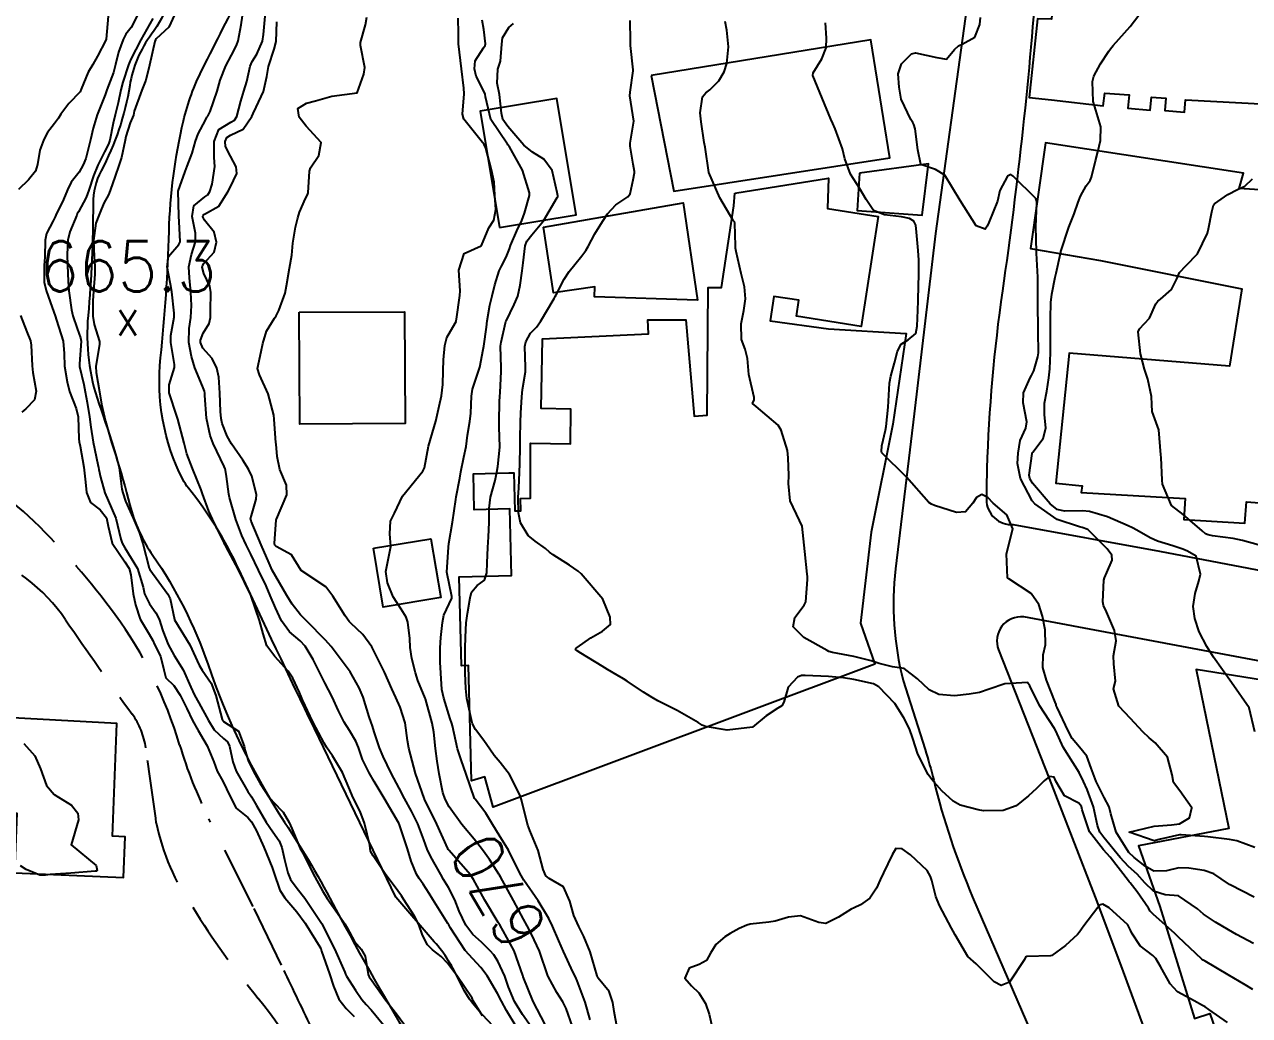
# Model space of a CAD drawing. Header units: metres. Extents: x 298520 to 308411, y 7433745 to 7450750.
# Drawn here: x 300438.7 to 300536, y 7445740.5 to 7445819.2 of the extents above; entities that cross this region are included whole.
import ezdxf
from ezdxf.enums import TextEntityAlignment as Align

# ---------------------------------------------------------------- set-up
doc = ezdxf.new("R2010")
doc.units = ezdxf.units.M
doc.header["$LTSCALE"] = 10
doc.linetypes.add('DASHED', pattern=[0.75, 0.5, -0.25])
for name, color, linetype in [('Cotas', 45, 'Continuous'), ('Curvas de Nivel 1m', 11, 'Continuous'), ('Curvas de Nivel 5m', 15, 'Continuous'), ('Edificações', 30, 'Continuous'), ('Hidrografia', 140, 'Continuous'), ('Pontos Cotados', 45, 'Continuous'), ('Vias Primárias', 230, 'Continuous'), ('Vias Secundárias', 230, 'DASHED')]:
    doc.layers.add(name, color=color, linetype=linetype)
doc.styles.add('Style-STANDARD', font='STANDARD.shx')

# ---------------------------------------------------------------- blocks, each defined once
blk = doc.blocks.new('ELVTXT_15')
at = {"layer": 'Pontos Cotados', "linetype": 'Continuous', "style": 'Style-STANDARD'}
for s, height, p in [('665.3', 4, (0, 4)), ('x', 3, (0, 0))]:
    blk.add_text(s, height=height, dxfattribs=at).set_placement(p, align=Align.MIDDLE_CENTER)

msp = doc.modelspace()

# ---------------------------------------------------------------- linework, layer by layer
at = {"layer": 'Curvas de Nivel 1m', "flags": 128}
for points, elevation in [([(300445.322, 7445819.897), (300445.155, 7445818.06), (300445.142, 7445817.991), (300444.473, 7445816.723), (300444.103, 7445816.07), (300443.729, 7445815.458), (300443.186, 7445814.089), (300443.091, 7445813.878), (300442.213, 7445812.967), (300441.558, 7445812.105), (300441.371, 7445811.804), (300441.062, 7445811.367), (300440.518, 7445810.648), (300440.209, 7445810.118), (300439.908, 7445809.248), (300439.719, 7445808.123), (300439.551, 7445807.592), (300439.011, 7445806.893), (300438.205, 7445806.142)], 669), ([(300447.691, 7445820.032), (300447.152, 7445818.993), (300446.723, 7445818.468), (300446.509, 7445818.046), (300446.151, 7445817.031), (300445.913, 7445816.052), (300445.738, 7445815.429), (300445.226, 7445814.059), (300445.193, 7445813.957), (300445.089, 7445813.649), (300444.441, 7445812.069), (300444.124, 7445811.006), (300443.931, 7445810.077), (300443.547, 7445808.601), (300443.352, 7445808.085), (300443.017, 7445807.515), (300442.391, 7445806.714), (300442.103, 7445806.099), (300441.765, 7445805.328), (300441.16, 7445804.108), (300441.105, 7445803.975), (300440.968, 7445803.638), (300440.436, 7445802.637), (300440.322, 7445802.116), (300440.284, 7445800.772), (300440.25, 7445800.117), (300440.254, 7445798.775), (300440.411, 7445798.115), (300440.889, 7445796.765), (300441.104, 7445796.108), (300441.229, 7445795.755), (300441.759, 7445794.101), (300441.837, 7445793.106), (300441.869, 7445792.1), (300442.065, 7445790.853), (300442.262, 7445790.096), (300442.793, 7445788.755), (300442.936, 7445788.088), (300443.004, 7445786.325), (300443.026, 7445786.086), (300443.101, 7445785.742), (300443.39, 7445784.08), (300443.527, 7445782.883), (300443.606, 7445782.077), (300443.921, 7445781.288), (300444.699, 7445780.707), (300445.182, 7445780.055), (300445.326, 7445779.411), (300445.647, 7445778.05), (300446.648, 7445776.579), (300446.997, 7445776.036), (300447.133, 7445775.538), (300447.301, 7445774.033), (300447.492, 7445773.143), (300447.857, 7445772.027), (300448.581, 7445770.837), (300448.871, 7445770.31), (300449.013, 7445770.013), (300449.479, 7445769.086), (300449.745, 7445768.002), (300449.899, 7445767.362), (300450.53, 7445766.741), (300451.035, 7445765.985), (300451.565, 7445764.921), (300452.027, 7445763.975), (300452.485, 7445763.169), (300452.93, 7445762.416), (300453.2, 7445761.963), (300453.728, 7445760.69), (300453.971, 7445759.955), (300454.441, 7445759.151), (300455.011, 7445757.941), (300455.495, 7445757.015), (300456.406, 7445756.27), (300456.716, 7445755.917), (300457.101, 7445755.207), (300457.697, 7445753.907), (300458.359, 7445752.308), (300458.489, 7445751.898), (300458.956, 7445750.508), (300459.355, 7445749.885), (300460.316, 7445748.77), (300460.965, 7445747.863), (300462.13, 7445746.006), (300462.218, 7445745.851), (300462.281, 7445745.662), (300462.894, 7445743.844), (300463.226, 7445742.862), (300463.656, 7445741.836), (300464.226, 7445741.09), (300464.855, 7445740.456)], 668), ([(300450.593, 7445819.996), (300450.135, 7445819.018), (300449.144, 7445818.095), (300449.075, 7445818.011), (300449.028, 7445817.898), (300448.612, 7445816.018), (300448.31, 7445814.817), (300447.996, 7445814.026), (300447.386, 7445812.345), (300447.327, 7445812.036), (300447.263, 7445811.844), (300447.064, 7445811.417), (300446.741, 7445810.35), (300446.68, 7445810.044), (300446.393, 7445808.683), (300446.181, 7445808.048), (300445.872, 7445807.194), (300445.476, 7445806.055), (300445.34, 7445805.714), (300444.988, 7445805.04), (300444.698, 7445804.343), (300444.585, 7445804.066), (300444.348, 7445803.45), (300444.156, 7445802.072), (300444.207, 7445800.798), (300444.272, 7445800.07), (300444.265, 7445799.418), (300444.154, 7445798.071), (300444.106, 7445797.282), (300444.102, 7445796.072), (300444.218, 7445795.415), (300444.628, 7445794.063), (300444.631, 7445793.844), (300444.346, 7445792.067), (300444.372, 7445791.61), (300444.639, 7445790.063), (300444.798, 7445789.095), (300445.028, 7445788.058), (300445.102, 7445787.735), (300445.589, 7445786.052), (300446.018, 7445784.773), (300446.199, 7445784.045), (300446.414, 7445782.345), (300446.477, 7445782.042), (300446.706, 7445781.391), (300447.304, 7445780.034), (300447.776, 7445778.93), (300448.087, 7445778.026), (300448.59, 7445776.074), (300448.608, 7445776.02), (300448.642, 7445775.951), (300450.072, 7445773.998), (300450.245, 7445773.631), (300450.581, 7445771.99), (300450.593, 7445771.954), (300451.81, 7445769.978), (300452.549, 7445768.35), (300452.79, 7445767.966), (300453.518, 7445766.941), (300453.881, 7445765.95), (300454.388, 7445764.048), (300454.435, 7445763.941), (300454.458, 7445763.906), (300454.492, 7445763.879), (300455.678, 7445763.125), (300456.134, 7445761.925), (300456.18, 7445761.634), (300456.461, 7445760.701), (300456.879, 7445759.916), (300457.392, 7445758.957), (300458.081, 7445757.903), (300458.419, 7445757.512), (300459.222, 7445756.698), (300459.692, 7445755.881), (300459.913, 7445755.393), (300460.387, 7445754.263), (300460.558, 7445753.868), (300460.776, 7445753.467), (300461.577, 7445751.858), (300462.339, 7445750.453), (300462.711, 7445749.846), (300463.732, 7445748.415), (300464.119, 7445747.832), (300464.3, 7445747.501), (300464.887, 7445746.419), (300465.415, 7445745.813), (300465.733, 7445745.264), (300465.983, 7445743.804), (300466.057, 7445743.601), (300466.256, 7445743.311), (300467.358, 7445741.789), (300468.222, 7445740.68), (300468.892, 7445739.773)], 666), ([(300475.05, 7445740.526), (300474.324, 7445741.709), (300474.236, 7445741.925), (300473.023, 7445743.722), (300472.273, 7445744.693), (300471.764, 7445745.223), (300471.074, 7445745.748), (300470.684, 7445746.151), (300470.295, 7445746.919), (300469.996, 7445747.763), (300469.648, 7445748.431), (300468.785, 7445749.775), (300468.611, 7445750.051), (300468.34, 7445750.453), (300467.335, 7445751.79), (300466.367, 7445753.232), (300466.169, 7445753.602), (300466.133, 7445753.804), (300466.102, 7445754.079), (300465.687, 7445755.811), (300465.34, 7445756.744), (300464.781, 7445757.825), (300464.435, 7445758.648), (300463.942, 7445759.835), (300463.139, 7445761.171), (300462.676, 7445761.848), (300462.476, 7445762.173), (300461.573, 7445763.859), (300460.767, 7445765.619), (300460.66, 7445765.869), (300460.526, 7445766.19), (300459.986, 7445767.327), (300459.617, 7445767.884), (300458.56, 7445769.039), (300457.917, 7445769.907), (300457.638, 7445770.854), (300457.333, 7445771.913), (300456.69, 7445773.841), (300456.661, 7445773.92), (300456.615, 7445774.034), (300455.689, 7445775.93), (300454.662, 7445777.81), (300454.61, 7445777.889), (300454.584, 7445777.941), (300454.535, 7445778.072), (300453.608, 7445779.956), (300453.329, 7445780.591), (300452.827, 7445781.968), (300452.799, 7445782.054), (300452.716, 7445782.272), (300452.013, 7445783.977), (300451.581, 7445785.152), (300451.355, 7445785.984), (300450.871, 7445787.9), (300450.843, 7445787.989), (300450.785, 7445788.146), (300450.18, 7445789.996), (300450.18, 7445790.636), (300450.603, 7445791.992), (300450.602, 7445792.225), (300450.294, 7445793.996), (300450.311, 7445794.545), (300450.567, 7445795.993), (300450.577, 7445796.302), (300450.389, 7445797.995), (300450.277, 7445798.629), (300450.018, 7445799.999), (300450.124, 7445800.809), (300450.949, 7445801.755), (300451.026, 7445801.915), (300451.039, 7445801.989), (300450.969, 7445803.593), (300450.937, 7445803.99), (300450.933, 7445804.031), (300450.888, 7445805.991), (300450.903, 7445806.092), (300451.007, 7445806.364), (300451.446, 7445807.558), (300451.612, 7445807.984), (300451.989, 7445809.025), (300452.264, 7445809.978), (300452.472, 7445810.556), (300453.068, 7445811.653), (300453.173, 7445811.866), (300453.229, 7445811.968), (300453.435, 7445812.323), (300453.995, 7445813.956), (300454.23, 7445814.829), (300454.672, 7445815.947), (300455.132, 7445816.806), (300455.515, 7445817.561), (300455.66, 7445817.935), (300455.878, 7445819.211), (300455.995, 7445819.932)], 666), ([(300477.719, 7445739.665), (300476.966, 7445740.932), (300476.557, 7445741.677), (300476.242, 7445742.279), (300475.427, 7445743.693), (300474.934, 7445744.364), (300474.276, 7445745.035), (300473.687, 7445745.716), (300472.5, 7445747.528), (300472.376, 7445747.729), (300472.305, 7445747.851), (300471.111, 7445749.748), (300470.818, 7445750.233), (300470.345, 7445750.97), (300470.023, 7445751.428), (300469.821, 7445751.758), (300469.385, 7445752.786), (300469.101, 7445753.769), (300468.431, 7445755.751), (300468.417, 7445755.78), (300468.403, 7445755.807), (300467.238, 7445757.792), (300466.443, 7445759.13), (300466.052, 7445759.806), (300465.53, 7445760.881), (300465.198, 7445761.819), (300464.994, 7445762.338), (300464.486, 7445763.181), (300464.066, 7445763.834), (300463.616, 7445764.73), (300463.106, 7445765.844), (300462.534, 7445766.969), (300462.088, 7445767.855), (300461.611, 7445768.806), (300460.979, 7445769.866), (300460.577, 7445770.282), (300459.718, 7445771.017), (300459.103, 7445771.892), (300458.924, 7445772.223), (300458.603, 7445772.912), (300458.202, 7445773.904), (300457.868, 7445774.664), (300457.277, 7445775.914), (300456.655, 7445777.171), (300456.281, 7445777.924), (300455.947, 7445778.654), (300455.453, 7445779.932), (300454.965, 7445781.682), (300454.921, 7445781.938), (300454.727, 7445783.332), (300454.632, 7445783.842), (300454.613, 7445783.942), (300454.531, 7445784.148), (300453.655, 7445785.957), (300453.413, 7445786.604), (300453.144, 7445787.965), (300453.005, 7445789.772), (300453.002, 7445789.967), (300452.979, 7445790.132), (300452.818, 7445790.505), (300452.216, 7445791.976), (300451.951, 7445792.87), (300451.735, 7445793.981), (300451.753, 7445795.098), (300451.886, 7445795.98), (300451.937, 7445796.935), (300451.897, 7445797.98), (300451.775, 7445799.12), (300451.739, 7445799.982), (300451.947, 7445800.971), (300452.267, 7445801.977), (300452.26, 7445802.677), (300451.996, 7445803.98), (300452.122, 7445804.843), (300452.997, 7445805.56), (300453.247, 7445805.719), (300453.402, 7445805.964), (300453.593, 7445806.546), (300453.798, 7445807.958), (300453.743, 7445808.672), (300453.746, 7445809.959), (300454.12, 7445810.892), (300455.066, 7445811.482), (300455.367, 7445811.638), (300455.541, 7445811.935), (300455.858, 7445813.159), (300456.107, 7445813.93), (300456.325, 7445814.708), (300456.602, 7445815.925), (300456.76, 7445816.29), (300457.132, 7445816.872), (300457.581, 7445817.913), (300457.667, 7445818.432), (300457.786, 7445819.911)], 667), ([(300536.39, 7445763.076), (300535.936, 7445764.976), (300534.543, 7445766.99), (300533.112, 7445769.005), (300532.576, 7445769.851), (300531.977, 7445771.019), (300531.64, 7445772.061), (300531.503, 7445773.027), (300531.656, 7445774.057), (300531.959, 7445775.02), (300532.082, 7445775.578), (300531.723, 7445777.024), (300531.044, 7445777.412), (300530.668, 7445777.562), (300529.887, 7445777.832), (300528.674, 7445778.216), (300528.077, 7445778.469), (300527.02, 7445779.085), (300526.686, 7445779.264), (300526.346, 7445779.435), (300524.699, 7445780.154), (300523.275, 7445780.553), (300522.705, 7445780.606), (300521.275, 7445780.581), (300520.707, 7445780.733), (300520.143, 7445781.166), (300518.729, 7445782.808), (300518.514, 7445783.182), (300518.472, 7445783.446), (300518.708, 7445785.18), (300518.717, 7445785.217), (300518.754, 7445785.275), (300519.594, 7445786.349), (300519.801, 7445787.17), (300519.7, 7445788.265), (300519.701, 7445789.171), (300519.88, 7445790.107), (300520.033, 7445791.168), (300520.108, 7445791.9), (300520.175, 7445793.167), (300520.175, 7445793.852), (300520.16, 7445795.167), (300520.165, 7445795.886), (300520.2, 7445797.167), (300520.263, 7445797.813), (300520.547, 7445799.164), (300520.612, 7445799.478), (300520.951, 7445801.06), (300520.976, 7445801.136), (300520.981, 7445801.16), (300520.997, 7445801.203), (300521.633, 7445803.15), (300522.035, 7445804.195), (300522.373, 7445805.139), (300522.541, 7445805.596), (300523.012, 7445806.428), (300523.306, 7445806.839), (300523.427, 7445807.126), (300523.74, 7445808.419), (300523.929, 7445809.121), (300524.139, 7445810.032), (300524.16, 7445811.119), (300523.762, 7445812.444), (300523.568, 7445813.125), (300523.513, 7445814.722), (300523.613, 7445815.125), (300524.143, 7445816.105), (300524.798, 7445817.113), (300524.944, 7445817.312), (300525.147, 7445817.56), (300526.487, 7445819.09), (300527.172, 7445819.972)], 677), ([(300448.861, 7445819.715), (300447.923, 7445818.028), (300447.127, 7445816.476), (300446.993, 7445816.173), (300446.945, 7445816.042), (300446.492, 7445814.656), (300446.327, 7445814.048), (300446.12, 7445813.012), (300445.888, 7445812.052), (300445.719, 7445811.397), (300445.449, 7445810.056), (300445.351, 7445809.746), (300445.034, 7445809.135), (300444.51, 7445808.068), (300444.171, 7445807.23), (300443.801, 7445806.078), (300443.577, 7445805.498), (300442.977, 7445804.366), (300442.874, 7445804.192), (300442.827, 7445804.091), (300442.292, 7445802.765), (300442.128, 7445802.098), (300442.057, 7445800.978), (300442.086, 7445800.098), (300442.157, 7445798.855), (300442.21, 7445798.097), (300442.401, 7445796.582), (300442.53, 7445796.094), (300442.868, 7445795.097), (300443.132, 7445794.361), (300443.174, 7445794.085), (300443.045, 7445792.296), (300443.055, 7445792.087), (300443.394, 7445790.657), (300443.504, 7445790.08), (300443.649, 7445789.229), (300443.854, 7445788.074), (300443.955, 7445787.253), (300444.123, 7445786.07), (300444.509, 7445784.291), (300444.548, 7445784.063), (300444.575, 7445783.906), (300444.725, 7445783.288), (300445.07, 7445782.056), (300445.335, 7445781.426), (300445.927, 7445780.048), (300446.34, 7445778.371), (300446.434, 7445778.042), (300446.659, 7445777.676), (300447.642, 7445776.03), (300448.098, 7445774.548), (300448.216, 7445774.024), (300448.605, 7445773.242), (300449.114, 7445772.528), (300449.363, 7445772.008), (300449.68, 7445771.1), (300450.089, 7445769.997), (300450.56, 7445769.13), (300451.279, 7445767.983), (300451.902, 7445766.603), (300452.176, 7445765.973), (300452.514, 7445765.364), (300453.295, 7445763.958), (300453.75, 7445763.215), (300454.479, 7445762.546), (300454.805, 7445762.273), (300454.951, 7445761.943), (300455.214, 7445760.692), (300455.494, 7445759.934), (300456.429, 7445758.337), (300456.699, 7445757.917), (300457.102, 7445757.227), (300457.864, 7445755.905), (300458.395, 7445755.124), (300458.914, 7445754.417), (300459.127, 7445753.889), (300459.333, 7445752.921), (300459.587, 7445751.881), (300459.812, 7445751.342), (300460.34, 7445750.628), (300460.945, 7445749.864), (300462.267, 7445747.887), (300462.29, 7445747.85), (300462.303, 7445747.831), (300463.305, 7445745.84), (300464.121, 7445743.975), (300464.177, 7445743.831), (300464.26, 7445743.666), (300464.974, 7445742.549), (300465.478, 7445741.811), (300465.829, 7445741.406), (300466.225, 7445740.984), (300467.191, 7445739.79)], 667), ([(300478.928, 7445739.653), (300478.222, 7445740.615), (300477.6, 7445741.666), (300477.13, 7445742.791), (300476.819, 7445743.674), (300476.275, 7445744.865), (300475.948, 7445745.353), (300475.658, 7445745.689), (300474.967, 7445746.377), (300474.296, 7445746.973), (300473.729, 7445747.716), (300473.212, 7445748.829), (300472.87, 7445749.725), (300472.343, 7445750.705), (300471.962, 7445751.348), (300471.74, 7445751.736), (300470.962, 7445753.149), (300470.666, 7445753.747), (300470.384, 7445754.482), (300469.912, 7445755.757), (300469.42, 7445756.771), (300468.867, 7445757.773), (300468.435, 7445758.585), (300467.804, 7445759.786), (300467.157, 7445761.102), (300466.872, 7445761.796), (300466.485, 7445762.99), (300466.291, 7445763.603), (300466.214, 7445763.804), (300466.053, 7445764.254), (300465.585, 7445765.814), (300465.267, 7445766.556), (300464.543, 7445767.83), (300463.023, 7445769.846), (300462.578, 7445770.352), (300461.092, 7445771.865), (300460.598, 7445772.37), (300459.934, 7445773.208), (300459.525, 7445773.886), (300458.635, 7445775.392), (300458.359, 7445775.903), (300458.105, 7445776.449), (300457.481, 7445777.912), (300456.691, 7445779.809), (300456.647, 7445779.92), (300456.637, 7445779.977), (300456.696, 7445780.24), (300457.08, 7445781.545), (300457.104, 7445781.916), (300456.727, 7445783.376), (300456.474, 7445783.923), (300456.022, 7445784.649), (300455.127, 7445785.936), (300454.769, 7445786.553), (300454.377, 7445787.544), (300454.29, 7445787.947), (300454.235, 7445788.504), (300454.183, 7445789.949), (300454.114, 7445791.239), (300453.965, 7445791.953), (300453.586, 7445792.705), (300452.849, 7445793.539), (300452.657, 7445793.972), (300452.654, 7445794.174), (300452.864, 7445794.73), (300453.341, 7445795.498), (300453.44, 7445795.962), (300453.446, 7445796.519), (300453.471, 7445797.961), (300453.391, 7445798.446), (300452.918, 7445799.463), (300452.796, 7445799.971), (300452.813, 7445800.083), (300452.927, 7445800.269), (300453.742, 7445801.157), (300453.931, 7445801.955), (300453.742, 7445802.739), (300452.97, 7445803.688), (300452.85, 7445803.971), (300452.862, 7445804.084), (300452.976, 7445804.168), (300454.12, 7445804.819), (300454.839, 7445805.942), (300455.007, 7445806.303), (300455.556, 7445807.396), (300455.492, 7445807.935), (300455.031, 7445808.782), (300454.649, 7445809.555), (300454.617, 7445809.946), (300454.739, 7445810.253), (300455.05, 7445810.44), (300456.05, 7445810.938), (300456.733, 7445811.923), (300456.832, 7445812.166), (300457.081, 7445812.683), (300457.652, 7445813.912), (300457.92, 7445815.098), (300458.05, 7445815.906), (300458.505, 7445817.268), (300458.668, 7445817.897), (300458.72, 7445819.459)], 668), ([(300480.041, 7445739.816), (300479.087, 7445741.651), (300478.297, 7445743.625), (300478.286, 7445743.66), (300478.264, 7445743.729), (300477.561, 7445745.667), (300476.709, 7445747.266), (300476.457, 7445747.678), (300476.307, 7445747.933), (300475.24, 7445749.696), (300474.912, 7445750.275), (300474.349, 7445751.333), (300474.092, 7445751.713), (300472.372, 7445753.659), (300472.326, 7445753.73), (300472.289, 7445753.816), (300471.419, 7445755.74), (300470.458, 7445757.714), (300470.44, 7445757.75), (300470.424, 7445757.792), (300469.725, 7445759.761), (300469.474, 7445760.775), (300469.207, 7445761.769), (300469.097, 7445762.389), (300468.925, 7445763.774), (300468.512, 7445765.027), (300468.159, 7445765.784), (300467.845, 7445766.471), (300467.266, 7445767.793), (300466.565, 7445769.247), (300466.256, 7445769.805), (300465.556, 7445770.789), (300464.592, 7445771.7), (300464.464, 7445771.831), (300464.149, 7445772.283), (300463.175, 7445773.844), (300462.624, 7445774.573), (300460.643, 7445775.87), (300459.887, 7445777.113), (300458.662, 7445777.775), (300458.565, 7445777.901), (300458.531, 7445778.035), (300458.672, 7445779.9), (300458.677, 7445779.916), (300458.693, 7445779.957), (300459.527, 7445781.888), (300459.488, 7445782.656), (300458.967, 7445783.896), (300458.748, 7445784.933), (300458.665, 7445785.901), (300458.654, 7445786.011), (300458.514, 7445787.903), (300458.48, 7445788.21), (300458.036, 7445789.908), (300457.335, 7445791.406), (300457.185, 7445791.916), (300457.485, 7445793.275), (300457.606, 7445793.912), (300457.9, 7445794.877), (300458.532, 7445795.904), (300458.675, 7445796.112), (300458.889, 7445796.529), (300459.382, 7445797.893), (300459.498, 7445798.481), (300459.736, 7445799.888), (300459.903, 7445800.92), (300459.995, 7445801.884), (300460.215, 7445803.131), (300460.38, 7445803.876), (300460.511, 7445804.344), (300460.996, 7445805.422), (300461.158, 7445805.711), (300461.207, 7445805.868), (300461.306, 7445807.581), (300461.393, 7445807.866), (300462.064, 7445808.829), (300462.242, 7445809.858), (300461.062, 7445811.156), (300460.488, 7445811.876), (300460.385, 7445812.571), (300461.084, 7445812.981), (300461.785, 7445813.164), (300463.09, 7445813.554), (300465.093, 7445813.82), (300465.631, 7445815.292), (300465.712, 7445815.814), (300465.377, 7445817.58), (300465.377, 7445817.818), (300465.767, 7445819.203), (300465.881, 7445819.813)], 669), ([(300483.614, 7445740.201), (300483.211, 7445741.6), (300482.566, 7445743.291), (300482.429, 7445743.608), (300482.258, 7445743.964), (300481.477, 7445745.622), (300481.129, 7445746.465), (300480.621, 7445747.635), (300480.312, 7445748.257), (300479.486, 7445749.648), (300478.349, 7445751.295), (300478.119, 7445751.662), (300477.866, 7445752.156), (300477.109, 7445753.673), (300476.391, 7445754.865), (300475.886, 7445755.688), (300475.332, 7445756.616), (300474.467, 7445757.709), (300474.424, 7445757.784), (300473.757, 7445759.717), (300473.348, 7445760.837), (300473.066, 7445761.724), (300472.672, 7445763.547), (300472.625, 7445763.729), (300472.498, 7445764.096), (300471.98, 7445765.735), (300471.832, 7445766.435), (300471.737, 7445767.738), (300471.697, 7445768.598), (300471.691, 7445769.739), (300471.753, 7445770.567), (300471.874, 7445771.737), (300471.997, 7445772.338), (300472.612, 7445773.683), (300472.623, 7445773.719), (300472.614, 7445773.82), (300472.235, 7445775.734), (300472.244, 7445776.137), (300472.36, 7445777.733), (300472.385, 7445778.013), (300472.683, 7445779.73), (300472.928, 7445781.509), (300472.966, 7445781.727), (300473.244, 7445783.209), (300473.335, 7445783.724), (300473.581, 7445784.891), (300473.752, 7445785.72), (300473.876, 7445786.615), (300474.048, 7445787.717), (300474.13, 7445788.376), (300474.179, 7445789.716), (300474.253, 7445790.273), (300474.74, 7445791.701), (300474.836, 7445792.014), (300475.112, 7445793.436), (300475.149, 7445793.697), (300475.364, 7445795.207), (300475.438, 7445795.694), (300475.646, 7445796.942), (300475.823, 7445797.691), (300476.045, 7445798.555), (300476.39, 7445799.685), (300476.559, 7445800.053), (300476.939, 7445800.764), (300477.197, 7445801.43), (300477.273, 7445801.677), (300477.782, 7445802.855), (300478.178, 7445803.668), (300478.383, 7445804.262), (300478.785, 7445805.662), (300478.799, 7445805.859), (300478.22, 7445807.668), (300477.204, 7445809.515), (300477.079, 7445809.68), (300477.044, 7445809.723), (300475.709, 7445811.694), (300475.299, 7445813.49), (300475.261, 7445813.698), (300475.096, 7445814.058), (300474.545, 7445815.146), (300474.42, 7445815.71), (300474.484, 7445816.348), (300475.138, 7445817.377), (300475.276, 7445817.564), (300475.293, 7445817.698), (300475.154, 7445818.85), (300475.041, 7445819.581)], 671), ([(300485.751, 7445739.567), (300485.508, 7445740.853), (300485.401, 7445741.572), (300485.117, 7445742.452), (300484.252, 7445743.494), (300484.193, 7445743.591), (300484.161, 7445743.684), (300483.594, 7445745.597), (300483.092, 7445746.804), (300482.708, 7445747.606), (300482.316, 7445748.479), (300482.002, 7445749.615), (300481.49, 7445750.769), (300480.351, 7445751.411), (300480.096, 7445751.643), (300479.868, 7445752.135), (300479.481, 7445753.649), (300478.825, 7445755.227), (300478.646, 7445755.658), (300478.412, 7445756.583), (300478.164, 7445757.663), (300478.025, 7445758.068), (300477.189, 7445759.673), (300476.463, 7445760.646), (300475.981, 7445761.201), (300475.629, 7445761.693), (300475.168, 7445762.387), (300474.488, 7445763.259), (300474.274, 7445763.712), (300474.177, 7445764.034), (300473.807, 7445765.717), (300473.733, 7445766.516), (300473.691, 7445767.719), (300473.674, 7445768.601), (300473.683, 7445769.719), (300473.703, 7445770.598), (300473.755, 7445771.718), (300473.86, 7445772.458), (300474.066, 7445773.715), (300474.174, 7445774.16), (300474.628, 7445774.699), (300475.218, 7445775.118), (300475.409, 7445775.699), (300475.434, 7445776.482), (300475.486, 7445777.698), (300475.54, 7445778.566), (300475.597, 7445779.696), (300475.596, 7445780.8), (300475.7, 7445781.695), (300476.063, 7445783.027), (300476.202, 7445783.688), (300476.286, 7445784.14), (300476.419, 7445785.685), (300476.387, 7445787.294), (300476.385, 7445787.686), (300476.403, 7445789.29), (300476.434, 7445789.686), (300476.467, 7445790.024), (300476.542, 7445791.683), (300476.544, 7445791.975), (300476.493, 7445793.684), (300476.525, 7445794.016), (300476.881, 7445795.535), (300476.914, 7445795.648), (300476.927, 7445795.68), (300477.57, 7445796.999), (300477.85, 7445797.671), (300478.055, 7445798.525), (300478.202, 7445799.667), (300478.291, 7445800.308), (300478.452, 7445801.665), (300478.581, 7445802.039), (300478.962, 7445802.532), (300479.889, 7445803.646), (300480.992, 7445805.497), (300481.039, 7445805.583), (300481.045, 7445805.629), (300480.997, 7445805.898), (300480.581, 7445807.637), (300479.939, 7445808.553), (300479.037, 7445809.087), (300478.349, 7445809.667), (300477.065, 7445811.127), (300476.683, 7445811.684), (300476.567, 7445812.197), (300476.413, 7445813.687), (300476.214, 7445814.576), (300476.266, 7445815.688), (300476.482, 7445816.327), (300476.595, 7445817.685), (300476.65, 7445818.183), (300477.156, 7445818.997), (300477.525, 7445819.31)], 672), ([(300536.249, 7445742.617), (300535.629, 7445742.976), (300534.265, 7445743.779), (300532.445, 7445744.853), (300532.282, 7445744.948), (300532.184, 7445745.021), (300530.3, 7445746.794), (300530.045, 7445747.043), (300528.318, 7445748.599), (300528.094, 7445748.837), (300527.947, 7445749.066), (300527.06, 7445750.361), (300526.496, 7445751.088), (300526.427, 7445751.163), (300526.354, 7445751.242), (300524.906, 7445753.105), (300524.382, 7445753.703), (300523.265, 7445755.121), (300522.678, 7445756.87), (300522.617, 7445757.128), (300522.426, 7445757.408), (300521.283, 7445757.998), (300520.596, 7445759.158), (300520.448, 7445759.471), (300520.091, 7445759.52), (300519.653, 7445759.168), (300519.043, 7445758.567), (300518.431, 7445757.976), (300517.446, 7445757.195), (300516.419, 7445756.825), (300514.842, 7445756.802), (300514.419, 7445756.864), (300512.984, 7445757.244), (300512.426, 7445757.552), (300511.547, 7445758.377), (300510.746, 7445759.275), (300510.449, 7445759.679), (300509.635, 7445761.288), (300509.234, 7445762.544), (300508.958, 7445763.295), (300508.506, 7445764.188), (300507.798, 7445765.307), (300506.536, 7445766.652), (300506.099, 7445766.887), (300504.542, 7445767.217), (300503.735, 7445767.358), (300502.544, 7445767.473), (300500.685, 7445767.539), (300500.544, 7445767.551), (300500.398, 7445767.548), (300500.065, 7445767.405), (300499.321, 7445766.626), (300498.988, 7445765.415), (300498.816, 7445765.12), (300498.516, 7445764.945), (300497.585, 7445764.351), (300496.493, 7445763.44), (300494.49, 7445763.196), (300492.776, 7445763.487), (300492.495, 7445763.608), (300492.183, 7445763.809), (300490.511, 7445764.751), (300488.985, 7445765.535), (300488.525, 7445765.791), (300487.849, 7445766.227), (300486.538, 7445767.083), (300486.244, 7445767.269), (300485.745, 7445767.572), (300484.993, 7445768.029), (300484.553, 7445768.295), (300482.855, 7445769.321), (300482.571, 7445769.491), (300482.448, 7445769.611), (300482.483, 7445769.701), (300482.575, 7445769.771), (300483.66, 7445770.521), (300484.588, 7445771.058), (300485.222, 7445771.581), (300485.183, 7445772.165), (300484.613, 7445773.59), (300482.902, 7445775.607), (300482.645, 7445775.836), (300481.97, 7445776.296), (300480.658, 7445777.118), (300480.37, 7445777.344), (300480.055, 7445777.639), (300479.232, 7445778.215), (300478.673, 7445778.668), (300478.06, 7445779.666), (300477.917, 7445780.446), (300477.897, 7445781.668), (300477.936, 7445782.452), (300478.006, 7445783.667), (300478.024, 7445784.387), (300478.054, 7445785.667), (300478.053, 7445786.385), (300478.063, 7445787.667), (300478.089, 7445788.368), (300478.168, 7445789.666), (300478.23, 7445790.248), (300478.46, 7445791.664), (300478.473, 7445792.027), (300478.426, 7445793.664), (300478.494, 7445794.028), (300478.869, 7445794.731), (300479.336, 7445795.193), (300479.661, 7445795.648), (300480.753, 7445797.484), (300480.836, 7445797.631), (300480.904, 7445797.774), (300481.538, 7445799.003), (300481.947, 7445799.62), (300482.377, 7445800.17), (300482.942, 7445800.865), (300483.267, 7445801.288), (300483.447, 7445801.605), (300483.978, 7445802.61), (300484.588, 7445803.586), (300484.979, 7445804.197), (300485.641, 7445804.919), (300486.589, 7445805.564), (300486.779, 7445805.779), (300487.013, 7445806.9), (300487.118, 7445807.463), (300487.117, 7445807.559), (300487.029, 7445808.15), (300486.791, 7445809.563), (300486.787, 7445809.822), (300487.073, 7445811.56), (300486.757, 7445813.563), (300486.79, 7445813.869), (300487.034, 7445815.561), (300487.033, 7445815.642), (300486.813, 7445817.563), (300486.803, 7445817.907), (300486.782, 7445819.564)], 673), ([(300536.296, 7445746.269), (300534.948, 7445746.984), (300534.307, 7445747.358), (300533.273, 7445747.966), (300532.319, 7445748.599), (300531.834, 7445749.025), (300530.338, 7445750.036), (300529.273, 7445750.116), (300528.343, 7445750.426), (300527.67, 7445751.07), (300527.039, 7445751.76), (300526.366, 7445752.38), (300525.712, 7445753.097), (300524.396, 7445754.675), (300524.077, 7445755.113), (300523.906, 7445755.617), (300523.585, 7445757.118), (300523.076, 7445758.484), (300522.792, 7445759.127), (300522.453, 7445759.831), (300521.625, 7445761.143), (300521.177, 7445761.846), (300520.587, 7445763.159), (300520.496, 7445763.334), (300519.291, 7445765.172), (300518.538, 7445766.728), (300518.353, 7445766.995), (300516.54, 7445766.884), (300515.308, 7445766.45), (300514.533, 7445766.193), (300513.714, 7445766.055), (300512.53, 7445765.925), (300511.307, 7445766.045), (300510.534, 7445766.395), (300509.603, 7445767.289), (300508.551, 7445768.1), (300507.625, 7445768.237), (300506.555, 7445768.491), (300505.923, 7445768.696), (300504.56, 7445769.04), (300502.86, 7445769.367), (300502.564, 7445769.444), (300502.416, 7445769.522), (300500.58, 7445770.567), (300499.723, 7445771.409), (300499.852, 7445772.156), (300500.61, 7445773.116), (300500.742, 7445773.398), (300500.861, 7445775.176), (300500.859, 7445775.397), (300500.844, 7445775.596), (300500.663, 7445777.4), (300500.438, 7445779.402), (300500.231, 7445779.863), (300499.489, 7445781.412), (300499.362, 7445782.778), (300499.395, 7445783.413), (300499.343, 7445784.826), (300499.286, 7445785.415), (300498.779, 7445787.022), (300498.534, 7445787.422), (300496.798, 7445788.901), (300496.505, 7445789.15), (300496.62, 7445789.443), (300496.628, 7445789.621), (300496.21, 7445791.449), (300496.108, 7445792.714), (300495.918, 7445793.454), (300495.63, 7445794.228), (300495.608, 7445795.459), (300495.821, 7445796.524), (300495.952, 7445797.454), (300495.853, 7445798.397), (300495.592, 7445799.46), (300495.21, 7445801.205), (300495.158, 7445801.467), (300495.137, 7445801.65), (300495.083, 7445803.468), (300495.06, 7445803.555), (300494.975, 7445803.679), (300493.9, 7445805.481), (300493.023, 7445807.49), (300492.733, 7445809.493), (300492.672, 7445809.871), (300492.409, 7445811.497), (300492.35, 7445812.228), (300492.528, 7445813.496), (300492.79, 7445813.799), (300493.098, 7445814.042), (300493.824, 7445814.765), (300494.258, 7445815.479), (300494.449, 7445816.151), (300494.587, 7445817.468), (300494.46, 7445818.774), (300494.334, 7445819.472)], 674), ([(300536.386, 7445753.871), (300534.964, 7445754.414), (300534.396, 7445754.518), (300532.674, 7445754.741), (300532.399, 7445754.769), (300530.542, 7445754.898), (300530.401, 7445754.894), (300528.907, 7445754.543), (300528.393, 7445754.406), (300526.403, 7445755.09), (300528.408, 7445755.584), (300529.783, 7445755.673), (300530.41, 7445755.775), (300531.2, 7445756.247), (300531.401, 7445757.03), (300530.436, 7445758.393), (300529.933, 7445759.045), (300529.834, 7445759.664), (300529.448, 7445761.05), (300528.484, 7445762.188), (300528.005, 7445762.585), (300527.509, 7445763.075), (300526.508, 7445764.118), (300525.59, 7445765.099), (300525.166, 7445766.474), (300525.329, 7445767.102), (300525.202, 7445768.458), (300525.159, 7445769.104), (300525.382, 7445770.301), (300525.254, 7445771.103), (300524.608, 7445772.591), (300524.386, 7445773.112), (300524.327, 7445773.403), (300524.401, 7445775.112), (300524.447, 7445775.301), (300524.642, 7445775.723), (300525.057, 7445776.706), (300525.038, 7445777.106), (300524.668, 7445777.603), (300523.124, 7445779.126), (300522.685, 7445779.302), (300522.478, 7445779.342), (300520.694, 7445779.926), (300518.92, 7445781.178), (300518.715, 7445781.416), (300517.776, 7445783.19), (300517.556, 7445784.381), (300517.589, 7445785.192), (300517.763, 7445786.195), (300518.207, 7445787.186), (300518.284, 7445787.689), (300518.008, 7445789.188), (300518.026, 7445789.977), (300518.551, 7445791.183), (300518.656, 7445791.361), (300518.839, 7445791.742), (300519.169, 7445792.858), (300519.203, 7445793.177), (300519.187, 7445794.859), (300519.187, 7445795.177), (300519.167, 7445796.909), (300519.166, 7445797.177), (300519.167, 7445798.931), (300519.163, 7445799.178), (300519.058, 7445801.072), (300519.054, 7445801.179), (300518.993, 7445803.159), (300518.996, 7445803.18), (300519.076, 7445805.095), (300519.075, 7445805.179), (300518.997, 7445805.419), (300517.213, 7445807.198), (300517.024, 7445807.313), (300516.749, 7445807.204), (300516.15, 7445806.068), (300515.954, 7445805.216), (300515.256, 7445803.506), (300515.124, 7445803.228), (300514.97, 7445802.98), (300514.275, 7445803.237), (300512.993, 7445805.25), (300511.77, 7445807.263), (300511.028, 7445807.731), (300509.876, 7445808.132), (300509.632, 7445809.291), (300509.405, 7445810.957), (300509.317, 7445811.296), (300509.242, 7445811.465), (300509.077, 7445811.699), (300508.298, 7445813.308), (300508.154, 7445814.258), (300508.057, 7445815.311), (300508.323, 7445816.11), (300509.137, 7445816.901), (300509.437, 7445816.997), (300511.133, 7445816.623), (300511.916, 7445816.477), (300512.54, 7445817.256), (300512.862, 7445817.536), (300513.147, 7445817.671), (300514.156, 7445818.237), (300514.562, 7445819.236), (300514.598, 7445819.806)], 676), ([(300536.672, 7445777.922), (300535.409, 7445778.249), (300534.677, 7445778.429), (300533.043, 7445778.643), (300532.68, 7445778.706), (300532.465, 7445778.798), (300532.199, 7445779.017), (300530.702, 7445780.323), (300529.765, 7445781.049), (300529.063, 7445782.723), (300529.04, 7445783.057), (300528.951, 7445784.858), (300528.94, 7445785.058), (300528.783, 7445787.06), (300528.242, 7445788.513), (300528.212, 7445789.069), (300528.187, 7445789.694), (300527.889, 7445791.074), (300527.635, 7445791.872), (300527.327, 7445793.075), (300527.117, 7445794.831), (300527.246, 7445795.076), (300528.024, 7445795.93), (300528.527, 7445797.064), (300528.693, 7445797.274), (300528.906, 7445797.413), (300529.764, 7445798.202), (300530.202, 7445799.047), (300530.421, 7445799.555), (300530.939, 7445800.107), (300531.84, 7445801.027), (300532.628, 7445802.673), (300532.713, 7445803.014), (300532.986, 7445804.35), (300533.115, 7445804.886), (300533.204, 7445805.008), (300534.262, 7445805.74), (300535.01, 7445806.127), (300535.592, 7445806.407), (300536.204, 7445806.972)], 678), ([(300438.358, 7445796.138), (300438.863, 7445794.834), (300439.145, 7445794.127), (300439.197, 7445793.779), (300439.279, 7445792.126), (300439.354, 7445791.598), (300439.602, 7445790.122), (300439.483, 7445789.443), (300438.792, 7445788.719), (300438.479, 7445788.443)], 669), ([(300438.616, 7445762.138), (300439.49, 7445761.151), (300439.951, 7445760.118), (300440.433, 7445758.812), (300441.048, 7445758.104), (300442.414, 7445757.239), (300442.925, 7445756.599), (300442.979, 7445756.081), (300442.383, 7445754.09), (300444.359, 7445752.455), (300444.452, 7445752.059), (300444.404, 7445752.008), (300444.352, 7445752.003), (300444.292, 7445752), (300442.35, 7445751.84), (300440.709, 7445751.746), (300440.349, 7445751.695), (300439.911, 7445751.679), (300438.805, 7445752.133), (300438.357, 7445752.425)], 669), ([(300534.218, 7445739.982), (300532.746, 7445741.012), (300532.44, 7445741.222), (300532.236, 7445741.342), (300531.572, 7445741.694), (300530.247, 7445742.431), (300529.658, 7445743.046), (300528.895, 7445744.433), (300528.524, 7445745.058), (300528.285, 7445745.314), (300527.291, 7445746.073), (300526.625, 7445747.085), (300526.527, 7445747.308), (300526.309, 7445747.731), (300524.815, 7445749.105), (300524.327, 7445749.387), (300524.106, 7445749.333), (300523.917, 7445749.116), (300522.827, 7445747.651), (300522.439, 7445747.138), (300522.301, 7445746.984), (300521.351, 7445746.091), (300520.284, 7445745.312), (300520.164, 7445745.281), (300518.283, 7445745.238), (300518.194, 7445745.181), (300518.094, 7445744.996), (300516.914, 7445743.2), (300516.25, 7445742.924), (300515.702, 7445743.216), (300514.274, 7445744.637), (300513.601, 7445745.237), (300512.586, 7445746.961), (300512.437, 7445747.249), (300512.306, 7445747.483), (300511.36, 7445749.265), (300511.062, 7445749.991), (300510.744, 7445751.274), (300510.649, 7445751.568), (300510.361, 7445752.05), (300509.048, 7445753.293), (300508.38, 7445753.784), (300507.88, 7445753.808), (300507.579, 7445753.312), (300506.909, 7445751.872), (300506.64, 7445751.326), (300506.346, 7445750.662), (300505.806, 7445749.868), (300505.084, 7445749.342), (300504.574, 7445749.103), (300504.327, 7445748.984), (300503.318, 7445748.36), (300502.31, 7445747.847), (300501.761, 7445747.929), (300500.319, 7445748.446), (300499.368, 7445748.358), (300498.312, 7445748.038), (300497.793, 7445747.946), (300496.308, 7445747.783), (300496.042, 7445747.718), (300495.429, 7445747.459), (300494.721, 7445747.043), (300494.296, 7445746.779), (300493.583, 7445746.184), (300493.166, 7445745.481), (300492.84, 7445744.919), (300492.269, 7445744.593), (300491.466, 7445744.301), (300491.129, 7445743.507), (300491.647, 7445742.899), (300492.241, 7445742.339), (300492.764, 7445741.485), (300493.056, 7445740.651), (300493.323, 7445739.479)], 672)]:
    msp.add_lwpolyline(points, dxfattribs=dict(at, elevation=elevation))
at = {"layer": 'Curvas de Nivel 5m', "flags": 128}
for points, elevation in [([(300482.214, 7445739.673), (300481.711, 7445741.101), (300481.436, 7445741.622), (300480.967, 7445742.356), (300480.279, 7445743.64), (300480.254, 7445743.705), (300479.587, 7445745.647), (300478.946, 7445747.004), (300478.596, 7445747.657), (300478.311, 7445748.189), (300477.509, 7445749.668), (300476.482, 7445751.548), (300476.406, 7445751.679), (300476.354, 7445751.771), (300475.6, 7445752.926), (300475.049, 7445753.7), (300474.386, 7445754.552), (300473.424, 7445755.72), (300472.417, 7445757.108), (300472.099, 7445757.733), (300471.916, 7445758.25), (300471.602, 7445759.739), (300471.468, 7445760.735), (300471.326, 7445761.741), (300471.18, 7445763.049), (300471.062, 7445763.744), (300470.522, 7445765.695), (300470.5, 7445765.75), (300469.926, 7445767.149), (300469.723, 7445767.762), (300469.432, 7445768.895), (300469.323, 7445769.769), (300469.284, 7445770.474), (300469.123, 7445771.772), (300469.003, 7445772.18), (300468.603, 7445772.807), (300467.973, 7445773.786), (300467.514, 7445774.907), (300467.373, 7445775.793), (300467.58, 7445776.865), (300467.773, 7445777.789), (300467.69, 7445778.778), (300467.739, 7445779.79), (300468.055, 7445780.431), (300468.713, 7445781.78), (300470.322, 7445783.756), (300470.451, 7445784.04), (300470.763, 7445785.75), (300471.228, 7445787.296), (300471.336, 7445787.744), (300471.613, 7445788.923), (300471.798, 7445789.74), (300471.9, 7445790.656), (300471.929, 7445791.739), (300471.969, 7445792.612), (300472.065, 7445793.738), (300472.217, 7445794.382), (300472.88, 7445795.529), (300472.953, 7445795.658), (300472.975, 7445795.729), (300472.998, 7445795.843), (300473.26, 7445797.725), (300473.279, 7445798.097), (300473.184, 7445799.726), (300473.611, 7445801.052), (300474.952, 7445801.662), (300474.97, 7445801.682), (300474.978, 7445801.7), (300475.566, 7445803.095), (300475.944, 7445803.69), (300476.123, 7445804.552), (300476.031, 7445805.69), (300475.975, 7445806.724), (300475.783, 7445807.692), (300475.322, 7445809.416), (300475.178, 7445809.699), (300475.046, 7445809.873), (300473.563, 7445811.723), (300473.462, 7445812.109), (300473.596, 7445813.722), (300473.562, 7445814.187), (300473.39, 7445815.726), (300473.161, 7445817.712), (300473.161, 7445817.73), (300473.162, 7445817.749), (300473.151, 7445818.521), (300473.113, 7445819.731)], 670), ([(300536.338, 7445749.947), (300534.432, 7445750.909), (300534.352, 7445750.957), (300534.303, 7445750.991), (300533.134, 7445751.782), (300532.363, 7445752.053), (300531.164, 7445752.233), (300530.365, 7445752.26), (300529.378, 7445752.035), (300528.362, 7445751.995), (300527.697, 7445752.401), (300526.811, 7445753.083), (300526.379, 7445753.482), (300525.377, 7445755.1), (300524.957, 7445756.565), (300524.833, 7445757.106), (300524.43, 7445757.864), (300523.788, 7445759.117), (300523.408, 7445760.171), (300523.053, 7445761.124), (300522.48, 7445761.85), (300521.895, 7445762.547), (300521.561, 7445763.144), (300520.684, 7445764.994), (300520.626, 7445765.158), (300520.607, 7445765.242), (300520.526, 7445765.419), (300519.841, 7445767.167), (300519.551, 7445768.172), (300519.593, 7445769.17), (300519.778, 7445769.964), (300519.746, 7445771.168), (300519.52, 7445772.255), (300519.233, 7445773.174), (300518.626, 7445774.062), (300516.848, 7445775.207), (300516.742, 7445775.306), (300516.663, 7445777.21), (300517.174, 7445779.195), (300516.699, 7445780.295), (300515.626, 7445781.216), (300515.177, 7445781.683), (300514.72, 7445781.923), (300514.284, 7445781.667), (300513.987, 7445781.237), (300513.414, 7445780.531), (300512.701, 7445780.481), (300510.949, 7445781.036), (300510.711, 7445781.136), (300510.51, 7445781.282), (300508.733, 7445783.3), (300506.761, 7445785.214), (300506.734, 7445785.32), (300506.767, 7445785.769), (300507.067, 7445787.03), (300507.114, 7445787.317), (300507.276, 7445788.837), (300507.29, 7445789.315), (300507.379, 7445790.76), (300507.488, 7445791.313), (300507.785, 7445792.369), (300508.028, 7445793.308), (300508.313, 7445793.851), (300508.862, 7445794.189), (300509.466, 7445794.695), (300509.58, 7445795.293), (300509.625, 7445796.56), (300509.653, 7445797.293), (300509.677, 7445798.531), (300509.708, 7445799.292), (300509.711, 7445800.523), (300509.648, 7445801.293), (300509.52, 7445802.742), (300509.475, 7445803.295), (300509.308, 7445803.627), (300508.978, 7445803.83), (300508.322, 7445803.965), (300506.981, 7445804.135), (300506.114, 7445804.463), (300505.537, 7445805.342), (300505.006, 7445806.247), (300504.27, 7445807.358), (300503.839, 7445808.558), (300503.651, 7445809.364), (300503.067, 7445810.947), (300502.878, 7445811.372), (300502.722, 7445811.728), (300502.028, 7445813.381), (300501.3, 7445815.199), (300501.314, 7445815.388), (300502.007, 7445816.504), (300502.348, 7445817.378), (300502.366, 7445818.163), (300502.294, 7445819.379)], 675)]:
    msp.add_lwpolyline(points, dxfattribs=dict(at, elevation=elevation))
at = {"layer": 'Edificações'}
for points in [[(300538.422, 7445838.02), (300534.743, 7445825.28), (300533.972, 7445825.502), (300533.158, 7445822.644), (300520.539, 7445823.501), (300520.253, 7445819.66), (300519.145, 7445819.692), (300518.464, 7445813.449), (300520.243, 7445813.255), (300524.361, 7445812.779), (300524.478, 7445813.789), (300526.425, 7445813.652), (300526.318, 7445812.595), (300528.094, 7445812.443), (300528.183, 7445813.479), (300529.326, 7445813.381), (300529.243, 7445812.413), (300530.817, 7445812.278), (300530.901, 7445813.263), (300537.343, 7445812.914)], [(300538.401, 7445806.003), (300535.153, 7445806.208), (300535.49, 7445807.433), (300519.774, 7445809.828), (300518.579, 7445801.448), (300524.134, 7445800.509), (300535.37, 7445798.237), (300534.389, 7445792.095), (300521.654, 7445793.13), (300520.583, 7445782.824), (300522.669, 7445782.607), (300522.615, 7445782.079), (300530.866, 7445781.595), (300530.768, 7445779.93), (300535.591, 7445779.647), (300535.722, 7445781.324), (300539.134, 7445781.058)], [(300540.787, 7445766.563), (300531.724, 7445768.03), (300534.337, 7445755.38), (300527.149, 7445754.017), (300528.845, 7445749.185), (300531.609, 7445740.312), (300532.82, 7445740.689), (300534.375, 7445736.209), (300545.91, 7445739.114)]]:
    msp.add_lwpolyline(points, dxfattribs=at)
for points in [[(300488.446, 7445815.197), (300490.243, 7445806.009), (300507.412, 7445808.651), (300505.897, 7445818.019)], [(300476.404, 7445803.106), (300482.485, 7445804.112), (300480.952, 7445813.37), (300474.871, 7445812.363)], [(300505.005, 7445807.444), (300504.817, 7445804.475), (300509.966, 7445804.109), (300510.49, 7445808.172)], [(300495.106, 7445805.84), (300502.537, 7445807.025), (300502.465, 7445804.631), (300506.48, 7445803.979), (300505.134, 7445795.267), (300499.984, 7445796.063), (300500.181, 7445797.338), (300498.199, 7445797.644), (300497.899, 7445795.704), (300502.523, 7445795.072), (300508.713, 7445794.709), (300507.642, 7445787.496), (300505.934, 7445778.918), (300505.078, 7445771.692), (300506.225, 7445768.445), (300475.906, 7445757.099), (300475.232, 7445759.485), (300474.186, 7445759.19), (300473.951, 7445768.327), (300473.384, 7445768.312), (300473.202, 7445775.383), (300477.363, 7445775.49), (300477.226, 7445780.778), (300474.403, 7445780.705), (300474.33, 7445783.554), (300477.15, 7445783.627), (300477.553, 7445783.637), (300477.63, 7445780.611), (300478.112, 7445780.624), (300478.086, 7445781.6), (300478.876, 7445781.62), (300478.876, 7445785.985), (300482.035, 7445785.931), (300482.083, 7445788.701), (300479.715, 7445788.742), (300479.811, 7445794.283), (300488.248, 7445794.66), (300488.198, 7445795.776), (300491.192, 7445795.779), (300491.871, 7445788.128), (300492.908, 7445788.22), (300492.988, 7445798.356), (300494.036, 7445798.348), (300495.025, 7445804.846)], [(300479.899, 7445803.143), (300490.981, 7445805.076), (300492.134, 7445797.336), (300483.951, 7445797.616), (300483.978, 7445798.406), (300480.702, 7445797.939)], [(300460.495, 7445796.384), (300468.867, 7445796.427), (300468.913, 7445787.541), (300460.542, 7445787.497)], [(300466.387, 7445777.64), (300470.964, 7445778.398), (300471.737, 7445773.73), (300467.16, 7445772.973)], [(300431.383, 7445764.518), (300430.866, 7445757.118), (300438.077, 7445756.614), (300437.88, 7445751.875), (300446.533, 7445751.502), (300446.672, 7445754.731), (300445.663, 7445754.774), (300446.011, 7445763.723)]]:
    msp.add_lwpolyline(points, close=True, dxfattribs=at)
at = {"layer": 'Hidrografia'}
for points in [[(300455.898, 7445874.946, -0.049895), (300455.36, 7445861.447, 0.002343), (300450.819, 7445827.968, 0.034785), (300450.578, 7445823.995, -0.164419), (300448.765, 7445818.469, 0.121698), (300447.036, 7445814.387, -0.082463), (300444.771, 7445807.619, 0.123128), (300444.122, 7445804.997, -0.023289), (300443.73, 7445796.118, 0.106858), (300444.586, 7445789.15, -0.019759), (300447.05, 7445781.059, 0.087298), (300448.88, 7445777.071, -0.068579), (300453.229, 7445768.455, 0.061061), (300459.335, 7445755.895, -0.027091), (300463.404, 7445748.972, 0.014058), (300469.671, 7445737.99, 0.028091), (300481.536, 7445720.753, -0.023548), (300500.639, 7445693.532, 0.006693), (300507.32, 7445683.296, 0.034722), (300523.708, 7445662.225, -0.151744), (300527.946, 7445652.964, 0.0855)], [(300533.221, 7445649.797, 0.055178), (300530.717, 7445656.892, 0.027464), (300525.697, 7445665.982, 0.018377), (300511.355, 7445687.117, -0.017025), (300500.425, 7445703.132, 0.01257), (300487.94, 7445721.78, -0.024591), (300480.956, 7445732.773, 0.064809), (300475.057, 7445740.594, -0.088069), (300473.228, 7445743.267, 0.071936), (300471.229, 7445746.401), (300468.169, 7445749.95), (300461.702, 7445763.331, -0.003909), (300455.706, 7445775.987, 0.061161), (300451.7, 7445782.422, -0.052765), (300451.249, 7445783.121, -0.144735), (300449.488, 7445792.769, 0.02), (300450.16, 7445802.809, -0.051648), (300451.309, 7445811.587, -0.058649), (300452.808, 7445815.689, -0.001926), (300456.095, 7445822.136, 0.088121), (300458.143, 7445828.766, 0.017727), (300459.059, 7445839.113, -0.023822), (300462.63, 7445874.526, 0.05637)]]:
    msp.add_lwpolyline(points, format="xyb", dxfattribs=at)
at = {"layer": 'Vias Primárias'}
for points in [[(300472.757, 7446298.552), (300468.745, 7446248.886), (300466.617, 7446226.403), (300463.149, 7446178.291), (300461.077, 7446151.695, -0.021987), (300457.467, 7446123.011, -0.017219), (300453.546, 7446094.038, 0.012508), (300448.29, 7446057.769, -0.015715), (300445.304, 7446038.055, 0.016366), (300439.931, 7446002.265, 0.004412), (300438.101, 7445985.299), (300434.358, 7445947.481), (300430.816, 7445906.377, 0.000058), (300424.418, 7445849.956, -0.005156), (300422.143, 7445831.561, 0.018726), (300420.7, 7445816.57, 0.015018), (300420.39, 7445805.708), (300420.414, 7445790.126, 0.021134), (300421.183, 7445772.737, -0.028017), (300421.669, 7445756.756), (300421.495, 7445749.95)], [(300523.307, 7445870.635, -0.014311), (300519.792, 7445855.698, 0.024642), (300515.748, 7445836.766), (300511.036, 7445802.632), (300509.326, 7445788.318), (300507.867, 7445776.007, 0.092752), (300508.461, 7445767.154), (300510.202, 7445761.673, -0.016997), (300510.891, 7445759.219, 0.040926), (300513.977, 7445749.95)], [(300513.977, 7445749.95), (300519.968, 7445736.071), (300533.315, 7445705.156, -0.050267), (300537.458, 7445692.09, -0.020038), (300539.123, 7445682.186), (300541.352, 7445669.035), (300542.337, 7445663.931), (300543.949, 7445655.325), (300547.272, 7445633.474, -0.082734), (300547.224, 7445630.07, 0.013446), (300546.1, 7445622.751), (300541.665, 7445597.124, -0.185976), (300537.148, 7445589.574, -0.293499), (300535.566, 7445589.426), (300530.296, 7445591.18), (300518.441, 7445594.389, -0.38413), (300517.157, 7445596.38, -0.10283), (300519.093, 7445601.44, 0.14486), (300522.457, 7445613.017, -0.029871), (300522.867, 7445620.501, 0.173176), (300521.115, 7445628.035, 0.011944), (300519.752, 7445630.048, -1.940661)]]:
    msp.add_lwpolyline(points, format="xyb", dxfattribs=at)
for points in [[(300540.145, 7445775.118), (300560.905, 7445771.564), (300573.98, 7445769.161, 0.440925), (300577.084, 7445771.515), (300582.403, 7445800.192), (300587.906, 7445831.02), (300588.507, 7445834.388, 0.443806), (300585.986, 7445837.645, -0.016264), (300570.321, 7445839.362, -0.0556), (300543.666, 7445846.249, 0.028624), (300526.71, 7445851.618, 0.44483), (300523.394, 7445849.409, -0.018957), (300520.921, 7445836.117, 0.037861), (300519.125, 7445823.923, -0.018275), (300516.349, 7445798.083, 0.028199), (300515.115, 7445783.973, 0.008215), (300515.08, 7445781.508, 0.433538), (300517.208, 7445779.523), (300528.832, 7445777.415), (300538.247, 7445775.616)], [(300523.701, 7445749.95), (300525.765, 7445744.511), (300528.655, 7445736.602), (300540.621, 7445705.068, -0.029241), (300541.267, 7445703.114, 0.296529), (300541.678, 7445702.743), (300541.823, 7445702.72), (300561.45, 7445699.618, 0.445254), (300564.393, 7445702.003), (300570.571, 7445735.624), (300573.055, 7445749.673), (300574.74, 7445759.205, 0.438994), (300572.849, 7445762.168), (300548.224, 7445766.533), (300518.038, 7445772.192, 0.564591), (300516.043, 7445769.582), (300520.069, 7445759.364)]]:
    msp.add_lwpolyline(points, format="xyb", close=True, dxfattribs=at)
at = {"layer": 'Vias Secundárias'}
for points in [[(300519.752, 7445630.048, 0.03728), (300509.891, 7445654.616, 0.007732), (300501.054, 7445671.941, 0.028709), (300494.002, 7445683.587, -0.034313), (300492.077, 7445686.848, 0.022249), (300485.293, 7445698.998, 0.02438), (300476.929, 7445711.159, -0.066975), (300472.009, 7445719.802, 0.046118), (300466.73, 7445730.045, -0.031771), (300461.458, 7445739.592, 0.002518), (300459.09, 7445744.545), (300456.836, 7445749.198), (300453.328, 7445756.162, -0.044659), (300450.997, 7445762.044, 0.086523), (300445.873, 7445772.369, 0.04074), (300439.449, 7445779.772, 0.100074), (300431.727, 7445784.778, 0.077), (300427.327, 7445785.771)], [(300515.164, 7445630.94), (300512.511, 7445637.769, 0.025637), (300497.744, 7445670.671, 0.029696), (300478.263, 7445703.732, 0.008733), (300472.694, 7445711.711, -0.058), (300465.643, 7445724.289, -0.018605), (300462.844, 7445731.775, 0.092707), (300457.24, 7445741.9, -0.033724), (300452.043, 7445749.132, -0.10542), (300449.148, 7445755.835, 0.002829), (300448.317, 7445761.792, 0.121278), (300447.226, 7445764.48, -0.006086), (300441.941, 7445771.966, 0.156875), (300434.919, 7445777.381), (300427.865, 7445779.922)]]:
    msp.add_lwpolyline(points, format="xyb", dxfattribs=at)

# ---------------------------------------------------------------- block references
at = {"layer": 'Pontos Cotados', "linetype": 'Continuous'}
msp.add_blockref('ELVTXT_15', (300446.883, 7445796.04, 665.26), dxfattribs=at)

# ---------------------------------------------------------------- texts
at = {"layer": 'Cotas', "style": 'Style-STANDARD'}
msp.add_text('670', height=4, rotation=120.21768, dxfattribs=at).set_placement((300476.334, 7445750.403, 670), align=Align.MIDDLE_CENTER)

doc.saveas('drawing.dxf')
